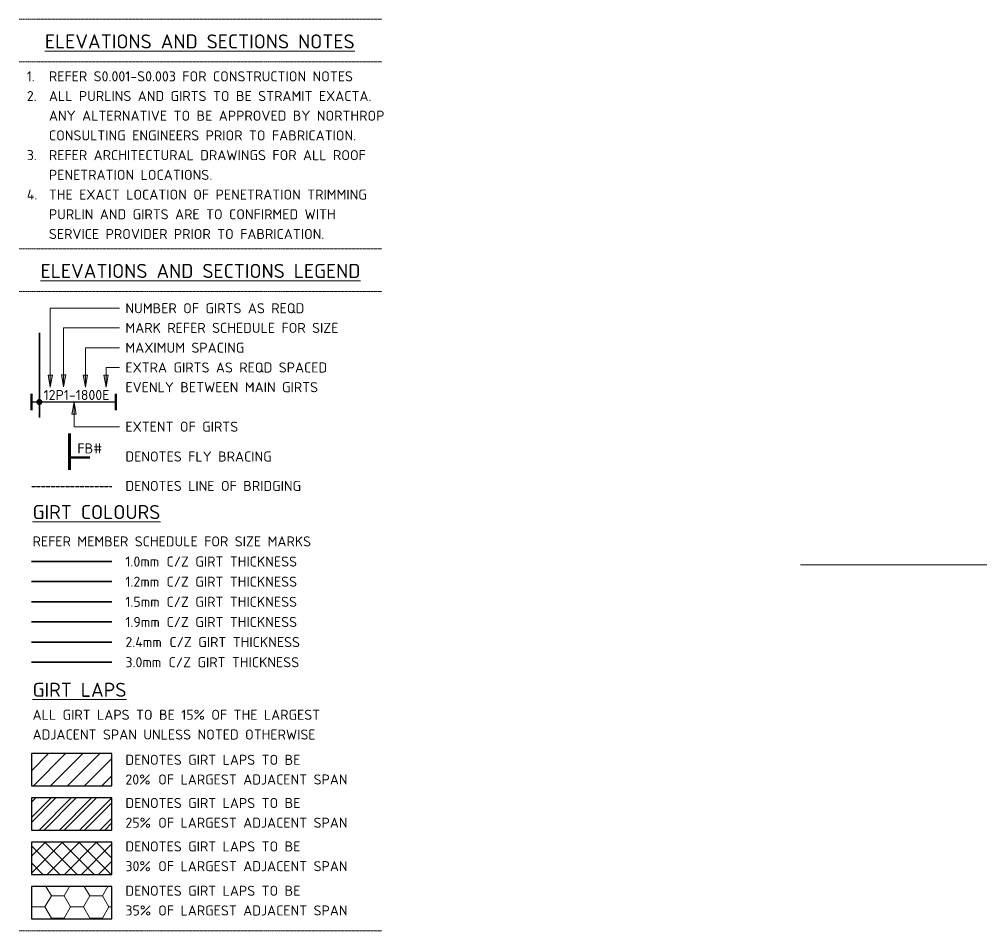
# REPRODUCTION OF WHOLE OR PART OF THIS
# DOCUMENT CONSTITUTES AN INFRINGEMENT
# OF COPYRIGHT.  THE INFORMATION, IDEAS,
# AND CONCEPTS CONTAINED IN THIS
# Model space of a CAD drawing. Header units: millimetres. Extents: x 632 to 524205, y -3890 to 20851.
# Drawn here: x 632 to 24524, y -3890 to 18750 of the extents above; entities that cross this region are included whole.
import ezdxf

# ---------------------------------------------------------------- set-up
doc = ezdxf.new("R2010")
doc.units = ezdxf.units.MM
doc.linetypes.add('Dash', pattern=[7, 5, -2])
doc.linetypes.add('Hidden', pattern=[4, 3, -1])
for name, color, linetype, lineweight in [('A-000-T_TEXT', 231, 'Continuous', 13), ('A-010-M_LINE', 90, 'Continuous', 13), ('Z-060-M_DETAIL', 92, 'Continuous', 25), ('Z-200_P_REF_PLANE', 111, 'Dash', 13), ('Z-230-A_LEVEL', 51, 'Continuous', 13)]:
    doc.layers.add(name, color=color, linetype=linetype, lineweight=lineweight)
doc.styles.add('ISOCPEUR', font='isocpeur.ttf', dxfattribs={"height": 250})
doc.styles.add('ISOCPEUR_B', font='', dxfattribs={"height": 250})
doc.styles.add('ISOCPEUR_B_1', font='', dxfattribs={"height": 350})
doc.styles.get('ISOCPEUR_B').set_extended_font_data('ISOCPEUR', bold=True)
doc.styles.get('ISOCPEUR_B_1').set_extended_font_data('ISOCPEUR', bold=True)

# ---------------------------------------------------------------- blocks, each defined once
blk = doc.blocks.new('NRP_Extent _v2_ - 1-100-3221692-_6_0_ STEELWORK SECTIONS LEGEND')
at = {"layer": 'Z-060-M_DETAIL'}
blk.add_hatch(color=256, dxfattribs=at).paths.add_polyline_path([(1132, 9167), (1151, 9170), (1169, 9177), (1185, 9189), (1197, 9205), (1204, 9223), (1207, 9242), (1204, 9262), (1197, 9280), (1185, 9295), (1169, 9307), (1151, 9315), (1132, 9317), (1112, 9315), (1094, 9307), (1079, 9295), (1067, 9280), (1059, 9262), (1057, 9242), (1059, 9223), (1067, 9205), (1079, 9189), (1094, 9177), (1112, 9170)])
at = {"layer": 'Z-060-M_DETAIL', "lineweight": 50}
for p, q in [((932, 9442), (932, 9042)), ((3032, 9442), (3032, 9042))]:
    blk.add_line(p, q, dxfattribs=at)
at = {"layer": 'Z-060-M_DETAIL'}
blk.add_line((3032, 9242), (932, 9242), dxfattribs=at)

msp = doc.modelspace()

# ---------------------------------------------------------------- hatches: boundary and pattern name
at = {"layer": 'A-000-T_TEXT', "lineweight": 18}
for points in [[(1402, 9612), (1455, 9912), (1349, 9912)], [(1731, 9618), (1784, 9918), (1678, 9918)], [(2273, 9612), (2326, 9912), (2220, 9912)], [(2787, 9613), (2840, 9913), (2734, 9913)], [(1991, 9238), (1938, 8938), (2044, 8938)]]:
    msp.add_hatch(color=7, dxfattribs=at).paths.add_polyline_path(points)
at = {"layer": 'Z-060-M_DETAIL', "lineweight": 18}
h = msp.add_hatch(dxfattribs=at)
h.set_pattern_fill('FP_1', color=8, style=0, pattern_type=2)
h.set_pattern_definition([(45, (0, 0), (-212.132, 212.132), [])])
h.paths.add_polyline_path([(932, 510), (932, -290), (2932, -290), (2932, 510)])
h = msp.add_hatch(dxfattribs=at)
h.set_pattern_fill('FP_2', color=8, style=0, pattern_type=2)
h.set_pattern_definition([(45, (0, 0), (-251.447, 251.447), []), (45, (0, 381), (-251.447, 251.447), [])])
h.paths.add_polyline_path([(932, -590), (932, -1390), (2932, -1390), (2932, -590)])
h = msp.add_hatch(dxfattribs=at)
h.set_pattern_fill('FP_3', color=8, style=0, pattern_type=2)
h.set_pattern_definition([(45, (0, 0), (-212.132, 212.132), []), (135, (0, 0), (-212.132, -212.132), [])])
h.paths.add_polyline_path([(932, -1690), (932, -2490), (2932, -2490), (2932, -1690)])
h = msp.add_hatch(dxfattribs=at)
h.set_pattern_fill('FP_4', color=8, style=0, pattern_type=2)
h.set_pattern_definition([(0, (0, 0), (476.25, 274.963), [317.5, -635]), (120, (0, 0), (-476.25, 274.963), [317.5, -635]), (60, (0, 0), (6e-05, 549.926), [0, -635, 317.5, 0])])
h.paths.add_polyline_path([(932, -2790), (932, -3590), (2932, -3590), (2932, -2790)])

# ---------------------------------------------------------------- linework, layer by layer
at = {"layer": 'A-000-T_TEXT', "color": 50, "lineweight": 18}
for p, q in [((1402, 11572), (3117, 11572)), ((1402, 9612), (1402, 11572)), ((1731, 11084), (3117, 11084)), ((1731, 9618), (1731, 11084)), ((2273, 10591), (3117, 10591)), ((2273, 9612), (2273, 10591)), ((2787, 10100), (3117, 10100)), ((2787, 9613), (2787, 10100)), ((1455, 9912), (1349, 9912)), ((1349, 9912), (1402, 9612)), ((1402, 9612), (1455, 9912)), ((1784, 9918), (1678, 9918)), ((1678, 9918), (1731, 9618)), ((1731, 9618), (1784, 9918)), ((2326, 9912), (2220, 9912)), ((2220, 9912), (2273, 9612)), ((2273, 9612), (2326, 9912)), ((2840, 9913), (2734, 9913)), ((2734, 9913), (2787, 9613)), ((2787, 9613), (2840, 9913)), ((1991, 9238), (1938, 8938)), ((2044, 8938), (1991, 9238)), ((1991, 9238), (1991, 8630)), ((1938, 8938), (2044, 8938)), ((1991, 8630), (3117, 8630))]:
    msp.add_line(p, q, dxfattribs=at)
at = {"layer": 'A-010-M_LINE', "lineweight": 35}
for p, q in [((1132, 9317), (1132, 10962)), ((1132, 8862), (1132, 9167)), ((932, 5282), (2932, 5282)), ((932, 4782), (2932, 4782)), ((932, 4282), (2932, 4282)), ((932, 3782), (2932, 3782)), ((932, 3282), (2932, 3282)), ((932, 2782), (2932, 2782))]:
    msp.add_line(p, q, dxfattribs=at)
at = {"layer": 'A-010-M_LINE', "lineweight": 70}
msp.add_line((1882, 8462), (1882, 7562), dxfattribs=at)
at = {"layer": 'A-010-M_LINE', "lineweight": 50}
msp.add_line((1882, 7862), (2382, 7862), dxfattribs=at)
at = {"layer": 'A-010-M_LINE', "linetype": 'Hidden', "lineweight": 25}
msp.add_line((932, 7142), (2932, 7142), dxfattribs=at)
at = {"layer": 'A-010-M_LINE', "lineweight": 25}
for p, q in [((2932, 510), (932, 510)), ((932, 510), (932, -290)), ((2932, -290), (2932, 510)), ((932, -290), (2932, -290)), ((2932, -590), (932, -590)), ((932, -590), (932, -1390)), ((2932, -1390), (2932, -590)), ((932, -1390), (2932, -1390)), ((2932, -1690), (932, -1690)), ((932, -1690), (932, -2490)), ((2932, -2490), (2932, -1690)), ((932, -2490), (2932, -2490)), ((2932, -2790), (932, -2790)), ((932, -2790), (932, -3590)), ((2932, -3590), (2932, -2790)), ((932, -3590), (2932, -3590))]:
    msp.add_line(p, q, dxfattribs=at)
at = {"layer": 'Z-200_P_REF_PLANE'}
for p, q in [((9632, 18750), (632, 18750)), ((9632, 17691), (632, 17691)), ((9632, 13050), (632, 13050)), ((9632, 11991), (632, 11991)), ((9632, -3890), (632, -3890))]:
    msp.add_line(p, q, dxfattribs=at)
at = {"layer": 'Z-230-A_LEVEL'}
msp.add_line((20026, 5200), (123965, 5200), dxfattribs=at)

# ---------------------------------------------------------------- block references
at = {"layer": 'Z-060-M_DETAIL'}
msp.add_blockref('NRP_Extent _v2_ - 1-100-3221692-_6_0_ STEELWORK SECTIONS LEGEND', (0, 0), dxfattribs=at)

# ---------------------------------------------------------------- texts
at = {"layer": 'A-000-T_TEXT', "color": 7, "lineweight": 18, "attachment_point": 1}
for s, insert, char_height, width, style in [('\\LELEVATIONS AND SECTIONS NOTES', (1269, 18373), 350, 9363.71, 'ISOCPEUR_B_1'), ('1.', (819, 17457), 250, 665.46, 'ISOCPEUR'), ('REFER S0.001-S0.003 FOR CONSTRUCTION NOTES', (1368, 17457), 250, 8970.88, 'ISOCPEUR'), ('2.', (819, 16967), 250, 665.46, 'ISOCPEUR'), ('ALL PURLINS AND GIRTS TO BE STRAMIT EXACTA. ', (1368, 16967), 250, 9604.22, 'ISOCPEUR'), ('ANY ALTERNATIVE TO BE APPROVED BY NORTHROP ', (1368, 16478), 250, 9764.55, 'ISOCPEUR'), ('CONSULTING ENGINEERS PRIOR TO FABRICATION.', (1368, 15989), 250, 8858.65, 'ISOCPEUR'), ('3.', (819, 15499), 250, 665.46, 'ISOCPEUR'), ('REFER ARCHITECTURAL DRAWINGS FOR ALL ROOF ', (1368, 15499), 250, 9419.83, 'ISOCPEUR'), ('PENETRATION LOCATIONS.', (1368, 15010), 250, 4745.99, 'ISOCPEUR'), ('4.', (819, 14520), 250, 665.46, 'ISOCPEUR'), ('THE EXACT LOCATION OF PENETRATION TRIMMING ', (1368, 14520), 250, 9395.78, 'ISOCPEUR'), ('PURLIN AND GIRTS ARE TO CONFIRMED WITH ', (1368, 14031), 250, 8449.79, 'ISOCPEUR'), ('SERVICE PROVIDER PRIOR TO FABRICATION.', (1368, 13541), 250, 7984.81, 'ISOCPEUR'), ('\\LELEVATIONS AND SECTIONS LEGEND', (1163, 12673), 350, 9620.25, 'ISOCPEUR_B_1'), ('NUMBER OF GIRTS AS REQD', (3267, 11697), 250, 5146.83, 'ISOCPEUR'), ('MARK REFER SCHEDULE FOR SIZE', (3267, 11209), 250, 6205.06, 'ISOCPEUR'), ('MAXIMUM SPACING', (3267, 10716), 250, 3415.19, 'ISOCPEUR'), ('EXTRA GIRTS AS REQD SPACED ', (3267, 10225), 250, 6092.82, 'ISOCPEUR'), ('EVENLY BETWEEN MAIN GIRTS', (3267, 9736), 250, 5619.83, 'ISOCPEUR'), ('12P1-1800E', (1237, 9542), 250, 1996.2, 'ISOCPEUR'), ('EXTENT OF GIRTS', (3267, 8755), 250, 3302.95, 'ISOCPEUR'), ('FB#', (2075, 8214), 250, 729.54, 'ISOCPEUR'), ('DENOTES FLY BRACING', (3267, 8014), 250, 4248.94, 'ISOCPEUR'), ('DENOTES LINE OF BRIDGING', (3267, 7284), 250, 5026.58, 'ISOCPEUR'), ('\\LGIRT COLOURS', (963, 6684), 350, 3832.07, 'ISOCPEUR_B_1'), ('REFER MEMBER SCHEDULE FOR SIZE MARKS', (963, 5905), 250, 8089.03, 'ISOCPEUR'), ('1.0mm', (3267, 5405), 250, 1042.19, 'ISOCPEUR_B'), (' C/Z GIRT THICKNESS', (4127, 5405), 250, 4000.42, 'ISOCPEUR'), ('1.2mm', (3267, 4905), 250, 1042.19, 'ISOCPEUR_B'), (' C/Z GIRT THICKNESS', (4127, 4905), 250, 4000.42, 'ISOCPEUR'), ('1.5mm', (3267, 4405), 250, 1042.19, 'ISOCPEUR_B'), (' C/Z GIRT THICKNESS', (4127, 4405), 250, 4000.42, 'ISOCPEUR'), ('1.9mm', (3267, 3905), 250, 1042.19, 'ISOCPEUR_B'), (' C/Z GIRT THICKNESS', (4127, 3905), 250, 4000.42, 'ISOCPEUR'), ('2.4mm', (3267, 3405), 250, 1130.38, 'ISOCPEUR_B'), (' C/Z GIRT THICKNESS', (4200, 3405), 250, 4000.42, 'ISOCPEUR'), ('3.0mm', (3267, 2905), 250, 1106.33, 'ISOCPEUR_B'), (' C/Z GIRT THICKNESS', (4180, 2905), 250, 4000.42, 'ISOCPEUR'), ('\\LGIRT LAPS', (963, 2270), 350, 2862.02, 'ISOCPEUR_B_1'), ('ALL GIRT LAPS TO BE 15% OF THE LARGEST', (963, 1599), 250, 8730.38, 'ISOCPEUR_B'), ('ADJACENT SPAN UNLESS NOTED OTHERWISE', (963, 1109), 250, 8537.97, 'ISOCPEUR_B'), ('DENOTES GIRT LAPS TO BE', (3267, 481), 250, 5090.72, 'ISOCPEUR'), ('20%', (3267, -8), 250, 793.67, 'ISOCPEUR_B'), (' OF LARGEST ADJACENT SPAN', (3922, -8), 250, 5740.08, 'ISOCPEUR'), ('DENOTES GIRT LAPS TO BE', (3267, -592), 250, 5090.72, 'ISOCPEUR'), ('25%', (3267, -1082), 250, 793.67, 'ISOCPEUR_B'), (' OF LARGEST ADJACENT SPAN', (3922, -1082), 250, 5740.08, 'ISOCPEUR'), ('DENOTES GIRT LAPS TO BE', (3267, -1671), 250, 5090.72, 'ISOCPEUR'), ('30%', (3267, -2161), 250, 793.67, 'ISOCPEUR_B'), (' OF LARGEST ADJACENT SPAN', (3922, -2161), 250, 5740.08, 'ISOCPEUR'), ('DENOTES GIRT LAPS TO BE', (3267, -2772), 250, 5090.72, 'ISOCPEUR'), ('35%', (3267, -3261), 250, 793.67, 'ISOCPEUR_B'), (' OF LARGEST ADJACENT SPAN', (3922, -3261), 250, 5740.08, 'ISOCPEUR')]:
    msp.add_mtext(s, dxfattribs=dict(at, insert=insert, char_height=char_height, width=width, style=style))

doc.saveas('drawing.dxf')
